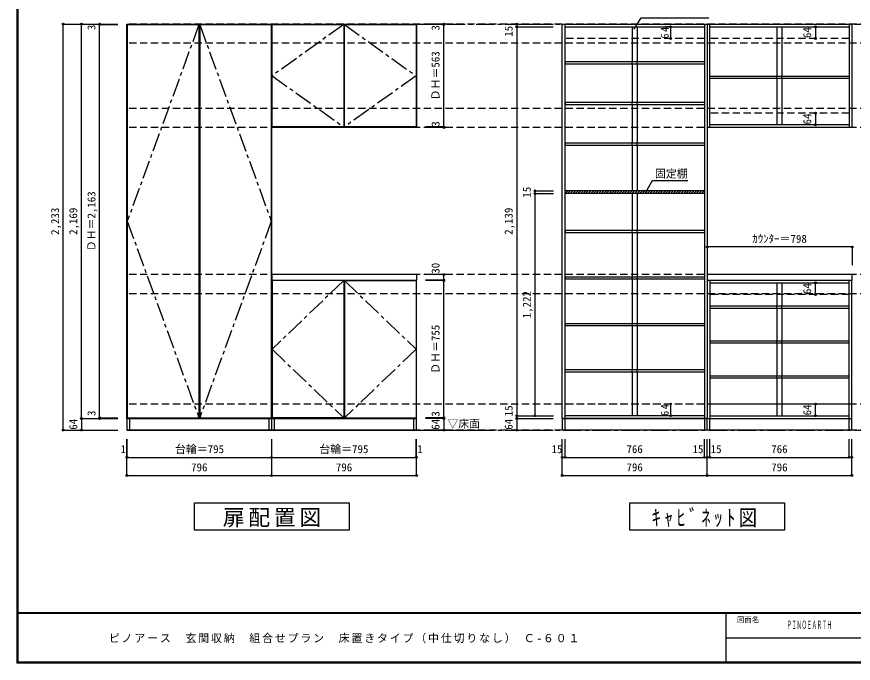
# Model space of a CAD drawing. Units: millimetres at full size, sheet at 1:20; some dimension numbers follow another scale. Extents: x -3893 to 3907, y -2871 to 2783.
# Drawn here: x -3893 to 706, y -2803 to 753 of the extents above; entities that cross this region are included whole.
import ezdxf
from ezdxf.enums import TextEntityAlignment as Align

# ---------------------------------------------------------------- set-up
doc = ezdxf.new("R2010")
doc.units = ezdxf.units.MM
doc.header["$LTSCALE"] = 20
doc.header["$PDMODE"] = 32
doc.header["$PDSIZE"] = 10
for name, pattern in [('CHAIN1', [8, 5, -1, 1, -1]), ('DASHED1', [1.8, 1.2, -0.6]), ('DASHED2', [3, 2, -1])]:
    doc.linetypes.add(name, pattern=pattern)
for name, color, linetype in [('0-1_本体', 2, 'Continuous'), ('0-2_扉', 3, 'Continuous'), ('0-3_扉仕上', 7, 'CHAIN1'), ('0-4_棚', 2, 'Continuous'), ('0-6_桟木', 3, 'Continuous'), ('0-7_', 7, 'Continuous'), ('0-A_文字', 7, 'Continuous'), ('0-B_寸法', 7, 'Continuous'), ('0-C_ハッチ', 4, 'Continuous'), ('F-1_枠', 6, 'Continuous'), ('F-A_文字', 7, 'Continuous')]:
    doc.layers.add(name, color=color, linetype=linetype)
doc.styles.add('ＭＳ ゴシック', font='')
doc.styles.get('ＭＳ ゴシック').set_extended_font_data('MS Gothic')

msp = doc.modelspace()

# ---------------------------------------------------------------- linework, layer by layer
at = {"layer": '0-1_本体', "color": 7}
for p, q in [((-2491.48, -1456.67), (-2491.48, 712.33)), ((-1695.48, 143.33), (-2491.48, 143.33)), ((-1695.48, -1456.67), (-1695.48, -695.67)), ((-2491.48, -1456.67), (-3287.48, -1456.67)), ((-2491.48, -1456.67), (-1695.48, -1456.67))]:
    msp.add_line(p, q, dxfattribs=at)
at = {"layer": '0-1_本体', "color": 3}
for p, q in [((-893.48, 712.33), (-97.48, 712.33)), ((-893.48, -1456.67), (-893.48, 712.33)), ((-878.48, -1456.67), (-878.48, 712.33)), ((-878.48, 697.33), (-112.48, 697.33)), ((-112.48, 712.33), (-112.48, -1456.67)), ((-97.48, 712.33), (-97.48, -1456.67)), ((-82.48, 143.33), (-82.48, 712.33)), ((-82.48, 697.33), (683.52, 697.33)), ((683.52, 712.33), (683.52, 143.33)), ((683.52, 158.33), (-82.48, 158.33)), ((-82.48, -695.67), (-82.48, -1456.67)), ((-82.48, -710.67), (683.52, -710.67)), ((683.52, -1456.67), (683.52, -695.67)), ((698.52, -1456.67), (698.52, -695.67)), ((-97.48, -1456.67), (-893.48, -1456.67)), ((-112.48, -1441.67), (-878.48, -1441.67)), ((-97.48, -1456.67), (698.52, -1456.67)), ((-82.48, -1441.67), (683.52, -1441.67))]:
    msp.add_line(p, q, dxfattribs=at)
at = {"layer": '0-1_本体', "color": 7, "linetype": 'DASHED2'}
for p, q in [((-112.48, 633.33), (-878.48, 633.33)), ((-112.48, -1377.67), (-878.48, -1377.67))]:
    msp.add_line(p, q, dxfattribs=at)
at = {"layer": '0-1_本体', "color": 7}
for points in [[(-3287.48, -1456.67), (-3287.48, 712.33), (-2491.48, 712.33)], [(-2491.48, 712.33), (-1695.48, 712.33), (-1695.48, 143.33)]]:
    msp.add_lwpolyline(points, dxfattribs=at)
at = {"layer": '0-1_本体', "color": 3}
msp.add_lwpolyline([(-97.48, 712.33), (698.52, 712.33), (698.52, 143.33), (-97.48, 143.33)], dxfattribs=at)
at = {"layer": '0-2_扉'}
for p, q in [((-3285.48, 709.33), (-3285.48, -1453.67)), ((-3285.48, 709.33), (-2891.48, 709.33)), ((-2891.48, 709.33), (-2891.48, -1453.67)), ((-2887.48, 709.33), (-2887.48, -1453.67)), ((-2887.48, 709.33), (-2493.48, 709.33)), ((-2493.48, 709.33), (-2493.48, -1453.67)), ((-2489.48, -698.67), (-2489.48, -1453.67)), ((-2095.48, -698.67), (-2489.48, -698.67)), ((-2095.48, -698.67), (-2095.48, -1453.67)), ((-2091.48, -698.67), (-2091.48, -1453.67)), ((-2091.48, -698.67), (-1697.48, -698.67)), ((-1697.48, -698.67), (-1697.48, -1453.67)), ((-3285.48, -1453.67), (-2891.48, -1453.67)), ((-2887.48, -1453.67), (-2493.48, -1453.67)), ((-2095.48, -1453.67), (-2489.48, -1453.67)), ((-2091.48, -1453.67), (-1697.48, -1453.67))]:
    msp.add_line(p, q, dxfattribs=at)
for points in [[(-2489.48, 709.33), (-2095.48, 709.33), (-2095.48, 146.33), (-2489.48, 146.33)], [(-2091.48, 709.33), (-1697.48, 709.33), (-1697.48, 146.33), (-2091.48, 146.33)]]:
    msp.add_lwpolyline(points, close=True, dxfattribs=at)
at = {"layer": '0-3_扉仕上', "linetype": 'Continuous'}
msp.add_line((-3287.48, -1520.67), (-1345.48, -1520.67), dxfattribs=at)
at = {"layer": '0-3_扉仕上'}
for points in [[(-2891.48, 709.33), (-3285.48, -372.17), (-2891.48, -1453.67)], [(-2887.48, 709.33), (-2493.48, -372.17), (-2887.48, -1453.67)], [(-2095.48, 709.33), (-2489.48, 427.83), (-2095.48, 146.33)], [(-2091.48, 709.33), (-1697.48, 427.83), (-2091.48, 146.33)], [(-2095.48, -698.67), (-2489.48, -1076.17), (-2095.48, -1453.67)], [(-2091.48, -698.67), (-1697.48, -1076.17), (-2091.48, -1453.67)]]:
    msp.add_lwpolyline(points, dxfattribs=at)
at = {"layer": '0-4_棚', "color": 3}
for p, q in [((-878.48, 506.33), (-112.48, 506.33)), ((-878.48, 506.33), (-878.48, 494.33)), ((-878.48, 494.33), (-112.48, 494.33)), ((-82.48, 426.33), (683.52, 426.33)), ((-82.48, 414.33), (683.52, 414.33)), ((-878.48, 282.33), (-112.48, 282.33)), ((-878.48, 282.33), (-878.48, 270.33)), ((-878.48, 270.33), (-112.48, 270.33)), ((-878.48, 58.33), (-112.48, 58.33)), ((-878.48, 58.33), (-878.48, 46.33)), ((-878.48, 46.33), (-112.48, 46.33)), ((-112.48, -204.67), (-879.61, -204.67)), ((-112.48, -219.67), (-879.61, -219.67)), ((-878.48, -421.67), (-112.48, -421.67)), ((-878.48, -421.67), (-878.48, -433.67)), ((-878.48, -433.67), (-112.48, -433.67)), ((-878.48, -677.67), (-112.48, -677.67)), ((-878.48, -677.67), (-878.48, -689.67)), ((-878.48, -689.67), (-112.48, -689.67)), ((-82.48, -837.69), (683.52, -837.69)), ((-82.48, -849.69), (683.52, -849.69)), ((-878.48, -933.67), (-112.48, -933.67)), ((-878.48, -933.67), (-878.48, -945.67)), ((-878.48, -945.67), (-112.48, -945.67)), ((-82.48, -1029.69), (683.52, -1029.69)), ((-82.48, -1041.69), (683.52, -1041.69)), ((-112.48, -1189.67), (-878.48, -1189.67)), ((-112.48, -1201.67), (-878.48, -1201.67)), ((-82.48, -1221.69), (683.52, -1221.69)), ((-82.48, -1233.69), (683.52, -1233.69))]:
    msp.add_line(p, q, dxfattribs=at)
for points in [[(-2491.48, -695.67), (-1693.48, -695.67), (-1693.48, -665.67), (-2491.48, -665.67)], [(-97.48, -695.67), (700.52, -695.67), (700.52, -665.67), (-97.48, -665.67)]]:
    msp.add_lwpolyline(points, close=True, dxfattribs=at)
at = {"layer": '0-6_桟木', "color": 7, "linetype": 'DASHED2'}
for p, q in [((683.52, 633.33), (-82.48, 633.33)), ((683.52, 222.33), (-82.48, 222.33)), ((683.52, -774.67), (-82.48, -774.67)), ((683.52, -1377.67), (-82.48, -1377.67))]:
    msp.add_line(p, q, dxfattribs=at)
at = {"layer": '0-7_'}
for p, q in [((-509.48, 697.33), (-509.48, 506.33)), ((-481.48, 697.33), (-481.48, 506.33)), ((286.52, 697.33), (286.52, 426.33)), ((314.52, 697.33), (314.52, 426.33)), ((-509.48, 494.33), (-509.48, 282.33)), ((-481.48, 494.33), (-481.48, 282.33)), ((286.52, 414.33), (286.52, 158.33)), ((314.52, 414.33), (314.52, 158.33)), ((-509.48, 270.33), (-509.48, 58.33)), ((-481.48, 270.33), (-481.48, 58.33)), ((-509.48, 46.33), (-509.48, -204.67)), ((-481.48, 46.33), (-481.48, -204.67)), ((-509.48, -219.67), (-509.48, -421.67)), ((-481.48, -219.67), (-481.48, -421.67)), ((-509.48, -433.67), (-509.48, -677.67)), ((-481.48, -433.67), (-481.48, -677.67)), ((-509.48, -689.67), (-509.48, -933.67)), ((-481.48, -689.67), (-481.48, -933.67)), ((286.52, -710.67), (286.52, -837.69)), ((314.52, -710.67), (314.52, -837.69)), ((286.52, -849.69), (286.52, -1029.69)), ((314.52, -849.69), (314.52, -1029.69)), ((-509.48, -945.67), (-509.48, -1189.67)), ((-481.48, -945.67), (-481.48, -1189.67)), ((286.52, -1041.69), (286.52, -1221.69)), ((314.52, -1041.69), (314.52, -1221.69)), ((-509.48, -1201.67), (-509.48, -1441.67)), ((-481.48, -1201.67), (-481.48, -1441.67)), ((286.52, -1233.69), (286.52, -1441.67)), ((314.52, -1233.69), (314.52, -1441.67))]:
    msp.add_line(p, q, dxfattribs=at)
at = {"layer": '0-7_', "linetype": 'DASHED1'}
for p, q in [((-509.48, 494.33), (-509.48, 506.33)), ((-481.48, 494.33), (-481.48, 506.33)), ((286.52, 414.33), (286.52, 426.33)), ((314.52, 414.33), (314.52, 426.33)), ((-509.48, 270.33), (-509.48, 282.33)), ((-481.48, 270.33), (-481.48, 282.33)), ((-509.48, 46.33), (-509.48, 58.33)), ((-481.48, 46.33), (-481.48, 58.33)), ((-509.48, -433.67), (-509.48, -421.67)), ((-481.48, -433.67), (-481.48, -421.67)), ((-509.48, -689.67), (-509.48, -677.67)), ((-481.48, -689.67), (-481.48, -677.67)), ((286.52, -849.69), (286.52, -837.69)), ((314.52, -849.69), (314.52, -837.69)), ((-509.48, -945.67), (-509.48, -933.67)), ((-481.48, -945.67), (-481.48, -933.67)), ((286.52, -1041.69), (286.52, -1029.69)), ((314.52, -1041.69), (314.52, -1029.69)), ((-509.48, -1201.67), (-509.48, -1189.67)), ((-481.48, -1201.67), (-481.48, -1189.67)), ((286.52, -1233.69), (286.52, -1221.69)), ((314.52, -1233.69), (314.52, -1221.69))]:
    msp.add_line(p, q, dxfattribs=at)
at = {"layer": '0-A_文字', "linetype": 'CHAIN1'}
for p, q in [((-3287.48, 712.33), (3184.52, 712.33)), ((-3287.48, -1520.67), (3184.52, -1520.67))]:
    msp.add_line(p, q, dxfattribs=at)
at = {"layer": '0-A_文字'}
for p, q in [((-433.9, -211.68), (-397.04, -147.83)), ((-397.04, -147.83), (-203.07, -147.83)), ((-2915.48, -2070.67), (-2915.48, -1920.67)), ((-2915.48, -1920.67), (-2065.48, -1920.67)), ((-2065.48, -1920.67), (-2065.48, -2070.67)), ((-522.48, -2070.67), (-522.48, -1920.67)), ((-522.48, -1920.67), (327.52, -1920.67)), ((327.52, -1920.67), (327.52, -2070.67)), ((-2065.48, -2070.67), (-2915.48, -2070.67)), ((327.52, -2070.67), (-522.48, -2070.67))]:
    msp.add_line(p, q, dxfattribs=at)
msp.add_lwpolyline([(-497.49, 683.79), (-460.63, 747.63), (-87.49, 747.63)], dxfattribs=at)
at = {"layer": '0-B_寸法', "color": 4}
for p, q in [((-3637.48, 712.33), (-3537.48, 712.33)), ((-3637.48, -1520.67), (-3637.48, 712.33)), ((-3537.48, 712.33), (-3337.48, 712.33)), ((-3537.48, -1456.67), (-3537.48, 712.33)), ((-3437.48, 709.33), (-3437.48, 712.33)), ((-3437.48, 709.33), (-3337.48, 709.33)), ((-3437.48, -1453.67), (-3437.48, 709.33)), ((-1545.48, 712.33), (-1645.48, 712.33)), ((-1545.48, 709.33), (-1645.48, 709.33)), ((-1545.48, 709.33), (-1545.48, 712.33)), ((-1545.48, 146.33), (-1545.48, 709.33)), ((-1143.48, 712.33), (-943.48, 712.33)), ((-1143.48, 712.33), (-1143.48, -1456.67)), ((-1143.48, 697.33), (-943.48, 697.33)), ((-297.66, 697.33), (-326.9, 697.33)), ((-297.66, 697.33), (-297.66, 633.33)), ((498.34, 697.33), (495.36, 697.33)), ((498.34, 697.33), (498.34, 633.33)), ((-297.66, 633.33), (-326.9, 633.33)), ((498.34, 633.33), (495.36, 633.33)), ((498.34, 222.33), (495.36, 222.33)), ((498.34, 222.33), (498.34, 158.33)), ((-1545.48, 146.33), (-1645.48, 146.33)), ((-1545.48, 143.33), (-1645.48, 143.33)), ((-1545.48, 143.33), (-1545.48, 146.33)), ((498.34, 158.33), (495.36, 158.33)), ((-1043.57, -204.67), (-942.6, -204.67)), ((-1043.57, -219.67), (-1043.57, -204.67)), ((-1043.57, -219.67), (-942.6, -219.67)), ((-1043.57, -1441.67), (-1043.57, -219.67)), ((700.52, -513.67), (-97.48, -513.67)), ((-97.48, -513.67), (-97.48, -613.67)), ((700.52, -513.67), (700.52, -613.67)), ((-1545.48, -665.67), (-1645.48, -665.67)), ((-1545.48, -695.67), (-1545.48, -665.67)), ((-1545.48, -695.67), (-1645.48, -695.67)), ((-1545.48, -695.67), (-1645.48, -695.67)), ((-1545.48, -698.67), (-1645.48, -698.67)), ((-1545.48, -698.67), (-1545.48, -695.67)), ((-1545.48, -1453.67), (-1545.48, -698.67)), ((498.34, -710.67), (495.36, -710.67)), ((498.34, -774.67), (498.34, -710.67)), ((498.34, -774.67), (495.36, -774.67)), ((-297.66, -1377.67), (-326.9, -1377.67)), ((-297.66, -1377.67), (-297.66, -1441.67)), ((498.34, -1377.67), (495.36, -1377.67)), ((498.34, -1441.67), (498.34, -1377.67)), ((-3537.48, -1456.67), (-3337.48, -1456.67)), ((-3537.48, -1456.67), (-3537.48, -1520.67)), ((-3537.48, -1456.67), (-3337.48, -1456.67)), ((-3437.48, -1453.67), (-3337.48, -1453.67)), ((-3437.48, -1456.67), (-3437.48, -1453.67)), ((-1545.48, -1453.67), (-1645.48, -1453.67)), ((-1545.48, -1456.67), (-1645.48, -1456.67)), ((-1545.48, -1456.67), (-1645.48, -1456.67)), ((-1545.48, -1456.67), (-1545.48, -1453.67)), ((-1545.48, -1456.67), (-1545.48, -1520.67)), ((-1143.48, -1441.67), (-942.6, -1441.67)), ((-1143.48, -1456.67), (-943.48, -1456.67)), ((-1143.48, -1456.67), (-1143.48, -1520.67)), ((-1143.48, -1456.67), (-943.48, -1456.67)), ((-297.66, -1441.67), (-326.9, -1441.67)), ((498.34, -1441.67), (495.36, -1441.67)), ((-3637.48, -1520.67), (-3537.48, -1520.67)), ((-3537.48, -1520.67), (-3337.48, -1520.67)), ((-1545.48, -1520.67), (-1645.48, -1520.67)), ((-1143.48, -1520.67), (-943.48, -1520.67)), ((-3287.48, -1670.67), (-3287.48, -1570.67)), ((-3286.48, -1670.67), (-3286.48, -1570.67)), ((-2491.48, -1670.67), (-2491.48, -1570.67)), ((-1696.48, -1670.67), (-1696.48, -1570.67)), ((-1695.48, -1670.67), (-1695.48, -1570.67)), ((-893.48, -1770.67), (-893.48, -1570.67)), ((-878.48, -1670.67), (-878.48, -1570.67)), ((-112.48, -1670.67), (-112.48, -1570.67)), ((-82.48, -1670.67), (-82.48, -1570.67)), ((683.52, -1670.67), (683.52, -1570.67)), ((-3287.48, -1770.67), (-3287.48, -1670.67)), ((-3287.48, -1670.67), (-3286.48, -1670.67)), ((-3286.48, -1670.67), (-2491.48, -1670.67)), ((-2491.48, -1770.67), (-2491.48, -1670.67)), ((-2491.48, -1670.67), (-1696.48, -1670.67)), ((-1696.48, -1670.67), (-1695.48, -1670.67)), ((-1695.48, -1770.67), (-1695.48, -1670.67)), ((-893.48, -1670.67), (-97.48, -1670.67)), ((-97.48, -1670.67), (698.52, -1670.67)), ((-3287.48, -1770.67), (-2491.48, -1770.67)), ((-2491.48, -1770.67), (-1695.48, -1770.67))]:
    msp.add_line(p, q, dxfattribs=at)
at = {"layer": '0-B_寸法', "color": 4, "linetype": 'DASHED2'}
for p, q in [((3184.52, 712.33), (-3287.48, 712.33)), ((3184.52, 607.33), (-3287.48, 607.33)), ((3184.52, 248.33), (-3287.48, 248.33)), ((3184.52, 143.33), (-3287.48, 143.33)), ((3184.52, -665.67), (-3287.48, -665.67)), ((3184.52, -770.67), (-3287.48, -770.67)), ((3184.52, -1377.67), (-3287.48, -1377.67)), ((3184.52, -1520.67), (-3076.26, -1520.67))]:
    msp.add_line(p, q, dxfattribs=at)
at = {"layer": '0-B_寸法'}
for p, q in [((-3286.48, -1520.67), (-3286.48, -1456.67)), ((-3286.48, -1456.67), (-2491.48, -1456.67)), ((-3271.48, -1520.67), (-3271.48, -1456.67)), ((-2506.48, -1456.67), (-2506.48, -1520.67)), ((-2491.48, -1520.67), (-2491.48, -1456.67)), ((-2491.48, -1456.67), (-1696.48, -1456.67)), ((-2476.48, -1520.67), (-2476.48, -1456.67)), ((-1711.48, -1456.67), (-1711.48, -1520.67)), ((-1696.48, -1456.67), (-1696.48, -1520.67)), ((-892.48, -1520.67), (-892.48, -1456.67)), ((-892.48, -1456.67), (-97.48, -1456.67)), ((-877.48, -1520.67), (-877.48, -1456.67)), ((-112.48, -1456.67), (-112.48, -1520.67)), ((-97.48, -1520.67), (-97.48, -1456.67)), ((-97.48, -1456.67), (697.52, -1456.67)), ((-82.48, -1520.67), (-82.48, -1456.67)), ((682.52, -1456.67), (682.52, -1520.67)), ((697.52, -1456.67), (697.52, -1520.67)), ((-2491.48, -1520.67), (-3286.48, -1520.67)), ((-1696.48, -1520.67), (-2491.48, -1520.67)), ((-97.48, -1520.67), (-892.48, -1520.67)), ((697.52, -1520.67), (-97.48, -1520.67))]:
    msp.add_line(p, q, dxfattribs=at)
at = {"layer": '0-B_寸法', "color": 4}
for points in [[(-893.48, -1770.67), (-97.48, -1770.67), (-97.48, -1570.67)], [(-97.48, -1770.67), (698.52, -1770.67), (698.52, -1570.67)]]:
    msp.add_lwpolyline(points, dxfattribs=at)
at = {"layer": '0-B_寸法'}
for p in [(-3637.48, 712.33), (-3537.48, 712.33), (-3437.48, 712.33), (-3437.48, 709.33), (-1545.48, 712.33), (-1545.48, 709.33), (-1143.48, 712.33), (-1143.48, 697.33), (-297.66, 697.33), (498.34, 697.33), (-297.66, 633.33), (498.34, 633.33), (498.34, 222.33), (-1545.48, 146.33), (-1545.48, 143.33), (498.34, 158.33), (-1043.57, -204.67), (-1043.57, -219.67), (-97.48, -513.67), (700.52, -513.67), (-1545.48, -665.67), (-1545.48, -695.67), (-1545.48, -695.67), (-1545.48, -698.67), (498.34, -710.67), (498.34, -774.67), (-297.66, -1377.67), (498.34, -1377.67), (-3537.48, -1456.67), (-3537.48, -1456.67), (-3437.48, -1453.67), (-3437.48, -1456.67), (-1545.48, -1453.67), (-1545.48, -1456.67), (-1545.48, -1456.67), (-1143.48, -1441.67), (-1143.48, -1456.67), (-1143.48, -1456.67), (-1043.57, -1441.67), (-297.66, -1441.67), (498.34, -1441.67), (-3637.48, -1520.67), (-3537.48, -1520.67), (-1545.48, -1520.67), (-1143.48, -1520.67), (-3287.48, -1670.67), (-3286.48, -1670.67), (-2491.48, -1670.67), (-1696.48, -1670.67), (-1695.48, -1670.67), (-893.48, -1670.67), (-878.48, -1670.67), (-112.48, -1670.67), (-97.48, -1670.67), (-82.48, -1670.67), (683.52, -1670.67), (698.52, -1670.67), (-3287.48, -1770.67), (-2491.48, -1770.67), (-1695.48, -1770.67), (-893.48, -1770.67), (-97.48, -1770.67), (698.52, -1770.67)]:
    msp.add_point(p, dxfattribs=at)
at = {"layer": '0-C_ハッチ'}
for p, q in [((-879.61, -206.65), (-877.62, -204.67)), ((-878.48, -219.67), (-863.48, -204.67)), ((-864.34, -219.67), (-849.34, -204.67)), ((-850.19, -219.67), (-835.19, -204.67)), ((-836.05, -219.67), (-821.05, -204.67)), ((-821.91, -219.67), (-806.91, -204.67)), ((-807.77, -219.67), (-792.77, -204.67)), ((-793.63, -219.67), (-778.63, -204.67)), ((-779.48, -219.67), (-764.48, -204.67)), ((-765.34, -219.67), (-750.34, -204.67)), ((-751.2, -219.67), (-736.2, -204.67)), ((-737.06, -219.67), (-722.06, -204.67)), ((-722.92, -219.67), (-707.92, -204.67)), ((-708.77, -219.67), (-693.77, -204.67)), ((-694.63, -219.67), (-679.63, -204.67)), ((-680.49, -219.67), (-665.49, -204.67)), ((-666.35, -219.67), (-651.35, -204.67)), ((-652.2, -219.67), (-637.2, -204.67)), ((-638.06, -219.67), (-623.06, -204.67)), ((-623.92, -219.67), (-608.92, -204.67)), ((-609.78, -219.67), (-594.78, -204.67)), ((-595.64, -219.67), (-580.64, -204.67)), ((-581.49, -219.67), (-566.49, -204.67)), ((-567.35, -219.67), (-552.35, -204.67)), ((-553.21, -219.67), (-538.21, -204.67)), ((-539.07, -219.67), (-524.07, -204.67)), ((-524.93, -219.67), (-509.93, -204.67)), ((-510.78, -219.67), (-495.78, -204.67)), ((-496.64, -219.67), (-481.64, -204.67)), ((-482.5, -219.67), (-467.5, -204.67)), ((-468.36, -219.67), (-453.36, -204.67)), ((-454.21, -219.67), (-439.21, -204.67)), ((-440.07, -219.67), (-425.07, -204.67)), ((-425.93, -219.67), (-410.93, -204.67)), ((-411.79, -219.67), (-396.79, -204.67)), ((-397.65, -219.67), (-382.65, -204.67)), ((-383.5, -219.67), (-368.5, -204.67)), ((-369.36, -219.67), (-354.36, -204.67)), ((-355.22, -219.67), (-340.22, -204.67)), ((-341.08, -219.67), (-326.08, -204.67)), ((-326.94, -219.67), (-311.94, -204.67)), ((-312.79, -219.67), (-297.79, -204.67)), ((-298.65, -219.67), (-283.65, -204.67)), ((-284.51, -219.67), (-269.51, -204.67)), ((-270.37, -219.67), (-255.37, -204.67)), ((-256.23, -219.67), (-241.23, -204.67)), ((-242.08, -219.67), (-227.08, -204.67)), ((-227.94, -219.67), (-212.94, -204.67)), ((-213.8, -219.67), (-198.8, -204.67)), ((-199.66, -219.67), (-184.66, -204.67)), ((-185.51, -219.67), (-170.51, -204.67)), ((-171.37, -219.67), (-156.37, -204.67)), ((-157.23, -219.67), (-142.23, -204.67)), ((-143.09, -219.67), (-128.09, -204.67)), ((-128.95, -219.67), (-113.95, -204.67)), ((-114.8, -219.67), (-113.61, -218.47))]:
    msp.add_line(p, q, dxfattribs=at)
at = {"layer": 'F-1_枠'}
for p, q in [((-3893.39, 2783.33), (-3893.39, -2803.33)), ((-3890.05, 2783.33), (-3890.05, -2803.33)), ((-3886.72, 2783.33), (-3886.72, -2803.33)), ((3906.61, -2526.67), (-3893.39, -2526.67)), ((3906.61, -2530), (-3893.39, -2530)), ((6.61, -2530), (6.61, -2796.67)), ((6.61, -2663.33), (3899.95, -2663.34)), ((3906.61, -2796.67), (-3893.39, -2796.67)), ((3906.61, -2800), (-3893.39, -2800)), ((3906.61, -2803.33), (-3893.39, -2803.33))]:
    msp.add_line(p, q, dxfattribs=at)

# ---------------------------------------------------------------- texts
at = {"layer": '0-A_文字', "style": 'ＭＳ ゴシック'}
for s, p in [('固定棚', (-383.9, -145.7)), ('▽床面', (-1525.48, -1520.67))]:
    msp.add_text(s, height=43.99, dxfattribs=at).set_placement(p, align=Align.BOTTOM_LEFT)
at = {"layer": '0-A_文字', "char_height": 87.98, "attachment_point": 7, "style": 'ＭＳ ゴシック'}
for s, insert in [('\\T1.17;扉配置図', (-2760.48, -2055.67)), ('\\T1.34;\\W0.85;ｷｬﾋﾞﾈｯﾄ図', (-402.48, -2055.67))]:
    msp.add_mtext(s, dxfattribs=dict(at, insert=insert))
at = {"layer": '0-B_寸法', "style": 'ＭＳ ゴシック'}
for s, p in [('3', (-3447.48, 679.01)), ('3', (-1555.48, 676.85)), ('15', (-1153.48, 643.11)), ('64', (488.34, 635.33)), ('ＤＨ＝563', (-1555.48, 292.83)), ('64', (488.34, 160.33)), ('3', (-1555.48, 147.85)), ('ＤＨ＝2,163', (-3447.48, -537.17)), ('15', (-1053.57, -242.17)), ('2,233', (-3647.48, -447.17)), ('2,169', (-3547.48, -447.17)), ('2,139', (-1153.48, -447.17)), ('30', (-1555.48, -660.67)), ('64', (488.34, -772.67)), ('1,222', (-1053.57, -905.67)), ('ＤＨ＝755', (-1555.48, -1211.17)), ('3', (-3447.48, -1443.09)), ('3', (-1555.48, -1446.76)), ('15', (-1153.48, -1444.62)), ('64', (488.34, -1439.67)), ('64', (-3547.48, -1518.67)), ('64', (-1555.48, -1518.67)), ('64', (-1153.48, -1518.67))]:
    msp.add_text(s, height=43.99, rotation=90, dxfattribs=at).set_placement(p, align=Align.BOTTOM_LEFT)
for s, p in [('ｶｳﾝﾀｰ＝798', (151.52, -503.67)), ('1', (-3322.48, -1660.67)), ('台輪＝795', (-3023.48, -1660.67)), ('台輪＝795', (-2229.48, -1660.67)), ('1', (-1690.48, -1660.67)), ('15', (-952.98, -1660.67)), ('766', (-540.48, -1660.67)), ('15', (-177.48, -1660.67)), ('15', (-77.48, -1660.67)), ('766', (255.52, -1660.67)), ('796', (-2934.48, -1760.67)), ('796', (-2138.48, -1760.67)), ('796', (-540.48, -1760.67)), ('796', (255.52, -1760.67))]:
    msp.add_text(s, height=43.99, dxfattribs=at).set_placement(p, align=Align.BOTTOM_LEFT)
at = {"layer": '0-B_寸法', "char_height": 43.99, "attachment_point": 7, "rotation": 90, "style": 'ＭＳ ゴシック'}
for insert in [(-307.66, 632.83), (-307.66, -1442.17)]:
    msp.add_mtext('\\T1.36;\\W0.9;64', dxfattribs=dict(at, insert=insert))
at = {"layer": 'F-A_文字', "style": 'ＭＳ ゴシック'}
msp.add_text('図面名', height=29.33, dxfattribs=at).set_placement((66.61, -2586.67), align=Align.BOTTOM_LEFT)
at = {"layer": 'F-A_文字', "style": 'ＭＳ ゴシック', "width": 0.45}
msp.add_text('ＰＩＮＯＥＡＲＴＨ', height=43.99, dxfattribs=at).set_placement((339.95, -2627.19), align=Align.BOTTOM_LEFT)
at = {"layer": 'F-A_文字', "insert": (-3386.72, -2693.33), "char_height": 43.99, "attachment_point": 7, "style": 'ＭＳ ゴシック'}
msp.add_mtext('\\T1.17;ピノアース\u3000玄関収納\u3000組合せプラン\u3000床置きタイプ（中仕切りなし）\\~Ｃ-６０１', dxfattribs=at)

doc.saveas('drawing.dxf')
